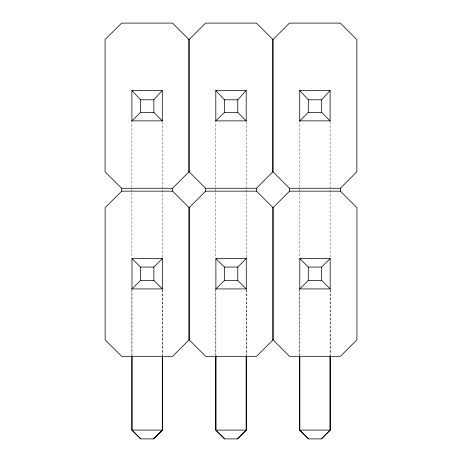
<?xml version="1.0" encoding="UTF-8"?>
<svg xmlns="http://www.w3.org/2000/svg" width="462" height="462" viewBox="0 0 462 462"><rect width="100%" height="100%" fill="white"/><g stroke="black" fill="none" stroke-linecap="round" stroke-linejoin="round"><path stroke-width="0.35" stroke-dasharray="2.31 1.73" d="M330.18 289.628L330.18 355.394M330.099 121.518L330.099 257.369M330.099 289.662L330.099 355.359M299.792 288.3L299.792 355.394M299.711 120.247L299.711 257.369M299.711 289.662L299.711 355.359M246.275 289.628L246.275 355.394M246.2 121.518L246.2 257.369M246.2 289.662L246.2 355.359M215.887 288.3L215.887 355.394M215.806 120.247L215.806 257.369M215.806 289.662L215.806 355.359M162.376 289.628L162.376 355.394M162.295 121.518L162.295 257.369M162.295 289.662L162.295 355.359M131.982 288.3L131.982 355.394M131.901 120.247L131.901 257.369M131.901 289.662L131.901 355.359"/><path stroke-width="0.69" d="M162.295 120.877L153.863 112.399L153.863 99.792L162.295 90.488L131.901 90.488L131.901 120.877L162.295 120.877L162.295 90.488M246.2 120.877L237.763 112.399L237.763 99.792L246.2 90.488L215.806 90.488L215.806 120.877L246.2 120.877L246.2 90.488M330.099 120.877L321.668 112.399L321.668 99.792L330.099 90.488L299.711 90.488L299.711 120.877L330.099 120.877L330.099 90.488M273.036 339.801L256.52 356.317L205.648 356.317L189.131 339.801L189.131 207.669L205.648 191.153L205.567 188.265L189.05 171.748L189.05 39.616L205.567 23.1L256.439 23.1L272.955 39.616L272.955 171.748L289.472 188.265L289.553 191.153L273.036 207.669L273.036 339.801L289.553 356.317L340.419 356.317L356.935 339.801L356.935 207.669L340.419 191.153L340.338 188.265L356.855 171.748L356.855 39.616L340.338 23.1L289.472 23.1L272.955 39.616M189.131 207.669L172.615 191.153L121.743 191.153L105.145 207.588L105.145 339.888L121.743 356.317L172.615 356.317L189.131 339.801M189.05 39.616L172.534 23.1L121.662 23.1L105.065 39.53L105.065 171.829L121.662 188.265L172.534 188.265L189.05 171.748M131.982 288.929L140.494 280.417L153.863 280.417L162.376 288.929L131.982 288.929L131.982 258.541L162.376 258.541L162.376 288.929M153.863 280.417L153.863 267.053L162.376 258.541M205.567 188.265L256.439 188.265L272.955 171.748M215.887 288.929L224.399 280.417L237.763 280.417L246.275 288.929L215.887 288.929L215.887 258.541L246.275 258.541L246.275 288.929M237.763 280.417L237.763 267.053L246.275 258.541M299.792 288.929L308.304 280.417L321.668 280.417L330.18 288.929L299.792 288.929L299.792 258.541L330.18 258.541L330.18 288.929M321.668 280.417L321.668 267.053L330.18 258.541M131.901 356.006L131.901 430.284L140.789 438.9L153.569 438.9L162.376 430.093L162.376 355.942M215.806 356.006L215.806 430.284L224.694 438.9L237.468 438.9L246.275 430.093L246.275 355.942M299.711 356.006L299.711 430.284L308.599 438.9L321.373 438.9L330.18 430.093L330.18 355.942M131.901 120.877L140.494 112.399L153.863 112.399M215.806 120.877L224.399 112.399L237.763 112.399M299.711 120.877L308.304 112.399L321.668 112.399M153.569 438.9L162.295 430.284L162.295 356.006M237.468 438.9L246.2 430.284L246.2 356.006M321.373 438.9L330.099 430.284L330.099 356.006M131.901 90.488L140.494 99.792L153.863 99.792M215.806 90.488L224.399 99.792L237.763 99.792M299.711 90.488L308.304 99.792L321.668 99.792M289.472 188.265L340.338 188.265M205.648 191.153L256.52 191.153L273.036 207.669M289.553 191.153L340.419 191.153M131.982 258.541L140.494 267.053L153.863 267.053M215.887 258.541L224.399 267.053L237.763 267.053M299.792 258.541L308.304 267.053L321.668 267.053M131.982 355.942L131.982 430.093L162.376 430.093M215.887 355.942L215.887 430.093L246.275 430.093M299.792 355.942L299.792 430.093L330.18 430.093M299.792 430.093L308.599 438.9M215.887 430.093L224.694 438.9M131.982 430.093L140.789 438.9M256.439 188.265L256.52 191.153M172.534 188.265L172.615 191.153M121.662 188.265L121.743 191.153M308.304 99.792L308.304 112.399M308.304 267.053L308.304 280.417M272.95 207.588L272.95 339.888M272.869 39.53L272.869 171.829M224.399 99.792L224.399 112.399M224.399 267.053L224.399 280.417M189.045 207.588L189.045 339.888M188.964 39.53L188.964 171.829M140.494 99.792L140.494 112.399M140.494 267.053L140.494 280.417"/></g></svg>
